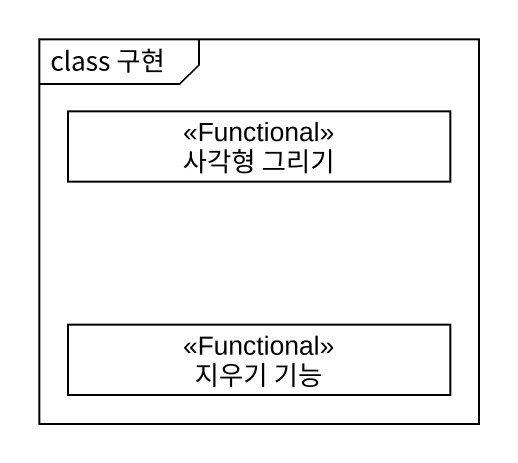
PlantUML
@startuml
mainframe class 구현
hide circle
hide empty members
class "사각형 그리기" as 사각형_그리기 <<Functional>>
class "지우기 기능" as 지우기_기능 <<Functional>>
@enduml
